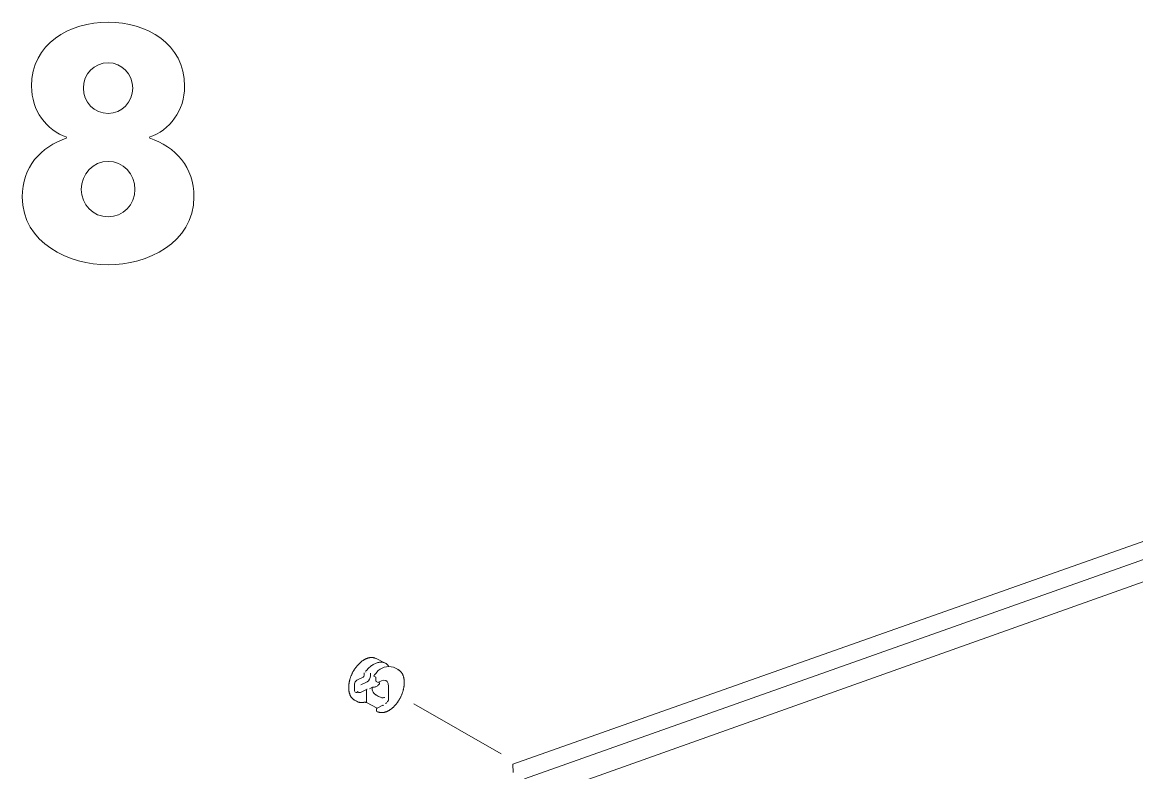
# Model space of a CAD drawing. Header units: metres. Extents: x -11.5 to 7.4, y -3.8 to 5.9.
# Drawn here: x 5.4701 to 5.6079, y 1.0839 to 1.1768 of the extents above; entities that cross this region are included whole.
import ezdxf

# ---------------------------------------------------------------- set-up
doc = ezdxf.new("R2010")
doc.units = ezdxf.units.M
doc.header["$MEASUREMENT"] = 0
doc.layers.add('PDF7_Geometry_Num_Penna__7_Num_Penna__7', color=7, linetype='Continuous', lineweight=18)

msp = doc.modelspace()

# ---------------------------------------------------------------- linework, layer by layer
at = {"layer": 'PDF7_Geometry_Num_Penna__7_Num_Penna__7', "color": 7, "linetype": 'Continuous', "lineweight": 18, "flags": 128}
for points in [[(5.715615076121606, 1.149443854992882), (5.714549961194846, 1.14993034347154), (5.53073716916867, 1.084975532026776), (5.53080228000041, 1.083946043781533)], [(5.532183121035796, 1.083144689148631), (5.715597877033979, 1.148167068437655)], [(5.53528792490477, 1.081388908002927), (5.71878499082232, 1.146708585806684)], [(5.512368052178019, 1.095994250367147), (5.512369280684279, 1.096271892781734)], [(5.513128620403114, 1.096221646875731), (5.513127391896855, 1.095887493173218)], [(5.511456869085544, 1.095372749050597), (5.512232056535121, 1.09575604300348)], [(5.512708716963704, 1.095174836692233), (5.511935986526645, 1.094793999751869)], [(5.513568425643921, 1.095853832101715), (5.513807984364474, 1.095734666994569)], [(5.513815478252656, 1.095525820930498), (5.513814249746396, 1.095261692084761)], [(5.513852087739179, 1.095198301161785), (5.51407936139714, 1.095082821573416)], [(5.514146069287015, 1.095113657080522), (5.514501107595938, 1.095283190944298)], [(5.514271991178589, 1.095000880205925), (5.514206880346849, 1.095117588300552)], [(5.51150060390837, 1.093948173192382), (5.511705764453664, 1.093843750160347)], [(5.511881563699358, 1.093842030251585), (5.512655522642682, 1.094225324204467)], [(5.512635620841282, 1.094133554786902), (5.512629478309986, 1.092622492088037)], [(5.513861670088003, 1.093508490802201), (5.514149140552664, 1.093362298557352)], [(5.514149631955167, 1.093362667109229), (5.514439559432349, 1.093216474864379)], [(5.515382929388817, 1.094643384884487), (5.515375558351263, 1.092954188778031)], [(5.512644588936974, 1.092591902282183), (5.513979975240765, 1.09191745234586)], [(5.514664867480294, 1.09225590582028), (5.513954790862453, 1.091904553030138)], [(5.518507020806062, 1.092443130174189), (5.529290848749667, 1.086262515183956)], [(5.513886854466316, 1.09177912254107), (5.513886854466316, 1.091551848883111)], [(5.513916830019042, 1.091499514516466), (5.514021253051078, 1.091445460241061)]]:
    msp.add_lwpolyline(points, dxfattribs=at)
for points in [[(5.512030335807353, 1.097675461182915, 0.01130221611007814), (5.511940654850429, 1.097604207819879, 0.01013989455466838), (5.511850973893509, 1.097528040431805)], [(5.512398887685125, 1.097919933928503, 0.03355674169935358), (5.51230552120942, 1.097864651146842, 0.02603993024639489), (5.512212154733719, 1.097808139858916, -0.004682648438175258), (5.512120016764278, 1.097744257533432)], [(5.51253770889242, 1.096462679803794, -0.03148079243316623), (5.512902575251415, 1.096850887781714), (5.512994713220859, 1.09693811172612), (5.513085622684041, 1.097019193139229), (5.513181446172263, 1.097096589033561), (5.513278498166743, 1.097169070902857), (5.513374321654961, 1.097237867253373), (5.513470145143183, 1.097296835553817), (5.513568425643921, 1.097354575348001), (5.513665477638401, 1.097404944104631), (5.513763758139142, 1.097449170329963), (5.513859581627363, 1.097489711036518), (5.5139578621281, 1.097522880705518), (5.514053685616322, 1.09755113634948), (5.514149509104543, 1.097572020955887), (5.514242875580244, 1.097586763030998), (5.514335013549687, 1.097597819587331), (5.514427151519131, 1.097601505106108), (5.514515603969796, 1.097597819587331), (5.514602827914201, 1.097589220043517), (5.514687594846089, 1.097574477968405), (5.514772361777977, 1.097552364855739), (5.514852214684828, 1.097526566224295), (5.514929610579159, 1.097494625061554), (5.515005777967232, 1.097455312861259), (5.515078259836526, 1.097411086635926), (5.515145827680785, 1.097360717879297), (5.515212167018785, 1.097305435097632), (5.515273592331747, 1.09724278127841), (5.51533133212593, 1.097177670446671), (5.515385386401338, 1.097106417083634), (5.515398899970188, 1.097087989489746)], [(5.514960691787518, 1.097479514434566), (5.513846436610388, 1.098042170301299, 0.01028780207057211), (5.513726902951364, 1.098095610323576)], [(5.51082517116704, 1.096105430183608, 0.006607375721905017), (5.510774802410412, 1.095987493582721, -0.001158437734429218), (5.510725662160041, 1.095868328475574, 0.006749905588106358), (5.51068020742845, 1.095749163368429)], [(5.511354657364771, 1.096987497677741, 0.01443709090529172), (5.511277261470442, 1.096885531658223, 0.01391487472409341), (5.511204779601146, 1.09677865161367, 0.008298183736993424), (5.511134754744369, 1.096675457087893, 0.002359776055352833), (5.511067186900112, 1.096564891524562)], [(5.516654064815254, 1.096615014579939, 0.04069256454908469), (5.516547799023831, 1.096676931295406), (5.515972858094505, 1.096965630266326)], [(5.516957505861283, 1.096331229634055, 0.01526762185818141), (5.516904680092138, 1.096397568972053, 0.007498908685116446), (5.516844483285436, 1.096458994285017)], [(5.517098784081098, 1.096103955976095, 0.008945161612820716), (5.517055786362027, 1.096183808882946, 0.01733663665160694), (5.517007874617912, 1.096259976271017)], [(5.510456619289268, 1.094786014461183, 0.009053726095615952), (5.510446791239193, 1.094668077860297, 0.01614326682448547), (5.510440759532262, 1.094443494011381)], [(5.51156964596014, 1.093913406465246), (5.511448883794865, 1.093853455359785, -0.6549981887524104), (5.511173698392788, 1.094054930386311), (5.511177383911564, 1.094898914186409)], [(5.51364017040946, 1.09451070620849, 0.04021845848888645), (5.513788819666832, 1.094552475421299, 0.04947826747549014), (5.513944839961754, 1.094631099821891, 0.06025932364809396), (5.514098403244157, 1.094758864472856)], [(5.517313772676466, 1.095221888481962, 0.006354602399942514), (5.51730517313265, 1.095332454045294, 0.01529953740123791), (5.517294116576316, 1.095439334089847, 0.02455081155596351), (5.517278145994952, 1.095543757121884)], [(5.51728674553876, 1.094644490540119, 0.01102252556411311), (5.517300259107614, 1.094762427141006, 0.01358578550787816), (5.517310087157686, 1.094880363741893, 0.006951664152230141), (5.517315001182725, 1.094995843330262)], [(5.510548757258713, 1.093707385965571, -0.008942460827556837), (5.510520501614748, 1.093801980947533, 0.008632828821420748), (5.510495931489563, 1.09390271846079)], [(5.513015352126011, 1.094314636609514), (5.513315107653266, 1.094462057360623, 0.06743420756780699), (5.513354297002939, 1.094181712232264, 0.05637802289784639), (5.513472233603824, 1.093902841311417, 0.05720350061673198), (5.513650367011413, 1.093665739603384)], [(5.516941535279914, 1.093441782912325, 0.02933618901938153), (5.516993132542805, 1.09355849100695, 0.01330592978885432), (5.517039815780658, 1.093678884620356, 0.01592549622411883), (5.517085270512245, 1.093799278233761)], [(5.511038931256149, 1.092971510716287, 0.04330973248455972), (5.511106499100405, 1.092924827478437, 0.04737960424590473), (5.511224190000043, 1.092855785426667), (5.511480947808224, 1.092724335256928)], [(5.511796182514344, 1.092617823764252, 0.01103669823999401), (5.511878492433713, 1.092607995714177, 0.001877046410129819), (5.511963259365599, 1.092600624676622)], [(5.512048026297487, 1.092599396170363, 0.051826469000674), (5.512135250241895, 1.092605538701648, 0.02186496524253971), (5.512222474186297, 1.092612909739217)], [(5.516572983402144, 1.092761190444705, 0.009959194567242004), (5.5166405512464, 1.092869298995519, -0.003704710004749368), (5.51670566207814, 1.092978636052591, -0.003469320398306854), (5.516770772909879, 1.0930928871347)], [(5.514200369263675, 1.09139030031002, 0.03346925609461774), (5.514285136195562, 1.091374329728652, 0.02455703613258865), (5.514368674621192, 1.091363273172323, 0.01036667843792765), (5.514457127071855, 1.091357130641025)], [(5.515493126400273, 1.091662905848946, 0.02125270428220932), (5.515582807357193, 1.091723102655651, 0.0153055402817504), (5.51567371682038, 1.091788213487388)]]:
    msp.add_lwpolyline(points, format="xyb", dxfattribs=at)
msp.add_lwpolyline([(5.512628372654353, 1.094212670589996), (5.512634515185649, 1.094177043908479)], close=True, dxfattribs=at)
at = {"layer": 'PDF7_Geometry_Num_Penna__7_Num_Penna__7', "color": 7, "linetype": 'Continuous', "lineweight": 18}
for centre, radius, start, end in [((5.513107372363686, 1.09733062459456), 0.000817853192689455, 100.446134303034, 107.275920828506), ((5.513175434531908, 1.09742280692841), 0.0007412342248933612, 92.76505506790404, 99.74301042467191), ((5.513271741382402, 1.097196190178868), 0.0009752804062124198, 87.50927147069628, 92.49072853954036), ((5.513190480802349, 1.096819662944328), 0.001386656917790496, 61.78492706102318, 63.78284982698375), ((5.515543863711267, 1.09357232705627), 0.005413859741299376, 135.5705772511677, 136.8671732184656), ((5.516695113398452, 1.093597964785022), 0.003903421179192179, 135.3831017002887, 143.124571171595), ((5.513384584794784, 1.095847408036127), 0.0001738133413899945, 9.244563703483635, 13.37530147931708), ((5.512883527046716, 1.095818240636227), 0.001616895608993474, 322.7679133685706, 326.6096597512253), ((5.515130020695702, 1.095175338534479), 0.002180582980185974, 15.11669467131519, 17.74190823158042), ((5.511455045094472, 1.094210032206194), 0.000998624779962931, 185.8004251031193, 191.7943963207383), ((5.511211068275957, 1.093621598987025), 0.0005710732843224875, 207.018179483506, 215.9903539661111), ((5.513496179237913, 1.093751113968997), 0.000743809384937677, 96.71452066500298, 98.81581142595631), ((5.513652690082418, 1.093355786623527), 0.001149697378174608, 93.50360092661727, 96.88525689096124), ((5.521508194723429, 1.090964551229886), 0.00518653271497449, 152.9574655875535, 154.3959378769393), ((5.518733869949617, 1.093850061840429), 0.001569530495713067, 163.9762018075474, 168.5022279708902), ((5.51464581918235, 1.09353813533975), 0.0003687660273756777, 267.6907894058072, 296.0503478364517), ((5.514714674755995, 1.093298762360547), 0.001778177388544577, 309.7043754856276, 313.4624481290251), ((5.515055633013629, 1.0932254634343), 0.001486353070692559, 315.1072051775013, 319.8008581707784), ((5.513340683571526, 1.094846528635154), 0.003843712398016841, 323.3769949903473, 325.2930019372621), ((5.514522762577386, 1.09275934896927), 0.001402306995366587, 278.3402875531727, 282.2694053832046), ((5.51672241743179, 1.085337933055476), 0.006335563589107807, 105.7048212698478, 106.5838562904926), ((5.514864710988245, 1.092445671302777), 0.0009932495273101694, 296.5614899257873, 302.5941874386358)]:
    msp.add_arc(centre, radius, start, end, dxfattribs=at)
for points in [[(5.47120400154718, 1.168833614983709), (5.47120400154718, 1.174138305011104), (5.475921465582662, 1.176756251849543), (5.480677013312182, 1.176756251849543)], [(5.480677013312176, 1.176756251849544), (5.485430104029175, 1.176756251849544), (5.490147568064651, 1.174138305011104), (5.490147568064651, 1.168833614983708)], [(5.480677013312176, 1.171743946311847), (5.478980446168167, 1.171743946311847), (5.477618032726669, 1.170343449176312), (5.477618032726669, 1.168610026844526)], [(5.483735993897682, 1.168610026844528), (5.483735993897682, 1.170343449176314), (5.482371123443667, 1.171743946311846), (5.480677013312173, 1.171743946311846)], [(5.475589768892668, 1.162530149367551), (5.47304676093604, 1.163376590180168), (5.471204001547183, 1.165883971455275), (5.471204001547183, 1.168833614983708)], [(5.477618032726669, 1.168610026844528), (5.477618032726669, 1.16687906152526), (5.478980446168165, 1.165478564389727), (5.480677013312182, 1.165478564389727)], [(5.480677013312176, 1.165478564389725), (5.482371123443669, 1.165478564389725), (5.483735993897686, 1.166879061525259), (5.483735993897686, 1.168610026844525)], [(5.490147568064652, 1.168833614983709), (5.490147568064652, 1.165883971455275), (5.488304808675789, 1.163376590180168), (5.485763029225424, 1.16253014936755)], [(5.470061490726088, 1.155159111812115), (5.470061490726088, 1.158809003908315), (5.472274030498978, 1.161350783358681), (5.475589768892668, 1.162453981979478)], [(5.485763029225428, 1.162453981979478), (5.489079996125374, 1.161350783358682), (5.491291307392001, 1.158809003908316), (5.491291307392001, 1.155159111812117)], [(5.480677013312176, 1.1595448791576), (5.478834253923316, 1.1595448791576), (5.477358817905968, 1.15799696127096), (5.477358817905968, 1.156080491506547)], [(5.483992751705864, 1.156080491506545), (5.483992751705864, 1.15799696127096), (5.482519772701034, 1.159544879157597), (5.480677013312176, 1.159544879157597)], [(5.477358817905969, 1.156080491506545), (5.477358817905969, 1.154202105436168), (5.478834253923313, 1.152691042737301), (5.480677013312174, 1.152691042737301)], [(5.480677013312176, 1.152691042737302), (5.482519772701036, 1.152691042737302), (5.48399275170586, 1.154202105436168), (5.48399275170586, 1.156080491506547)], [(5.480677013312176, 1.146756128998918), (5.475885838901141, 1.146756128998918), (5.470061490726086, 1.149409702518875), (5.470061490726086, 1.155159111812118)], [(5.491291307392004, 1.155159111812115), (5.491291307392004, 1.149409702518874), (5.48546695921695, 1.14675612899892), (5.480677013312182, 1.14675612899892)], [(5.511763749949097, 1.097445730512437), (5.511803747215087, 1.097445730512437), (5.511638654030294, 1.097362192086808), (5.511677754510956, 1.097362192086808)], [(5.511850973893507, 1.097528040431806), (5.511890971159501, 1.097528040431806), (5.511722912508798, 1.097445730512437), (5.511763749949093, 1.097445730512437)], [(5.512120016764278, 1.097744257533432), (5.512157621900741, 1.097744257533432), (5.511991956044906, 1.097675461182914), (5.512030335807358, 1.097675461182914)], [(5.512492254160829, 1.097967845672613), (5.512526936352518, 1.097967845672613), (5.512364270828872, 1.097919933928504), (5.51239888768513, 1.097919933928504)], [(5.512586849142789, 1.098012071897946), (5.512621531334472, 1.098012071897946), (5.512458186638955, 1.097967845672613), (5.51249225416083, 1.097967845672613)], [(5.512678987112233, 1.098050155591983), (5.512711629334983, 1.098050155591983), (5.512553294950637, 1.098012071897948), (5.51258684914279, 1.098012071897948)], [(5.512772353587936, 1.098085782273501), (5.512806575812296, 1.098085782273501), (5.512644304920546, 1.098050155591981), (5.512678987112236, 1.098050155591981)], [(5.51286449155738, 1.098111580904945), (5.512894883123795, 1.098111580904945), (5.512740768789964, 1.098085782273498), (5.512772353587935, 1.098085782273498)], [(5.513049996002522, 1.098153350117759), (5.513081889880017, 1.098153350117759), (5.512929885278904, 1.098134922523871), (5.512959086539332, 1.098134922523871)], [(5.513229357916371, 1.098170549205387), (5.513260168696602, 1.098170549205387), (5.51310996335712, 1.09816317816783), (5.513139676959444, 1.09816317816783)], [(5.513401348792664, 1.09816686368661), (5.513430935141284, 1.09816686368661), (5.513282160069135, 1.098170549205386), (5.513314124848264, 1.098170549205386)], [(5.513486115724552, 1.098155807130277), (5.51351383208909, 1.098155807130277), (5.513372986523249, 1.098166863686609), (5.513401348792665, 1.098166863686609)], [(5.513568425643921, 1.098139836548908), (5.513596439896848, 1.098139836548908), (5.513458977134261, 1.098155807130276), (5.513486115724556, 1.098155807130276)], [(5.513649507057034, 1.098121408955019), (5.513677223421573, 1.098121408955019), (5.513540955408844, 1.098139836548908), (5.513568425643913, 1.098139836548908)], [(5.513726902951364, 1.098095610323575), (5.513754097096654, 1.098095610323575), (5.513622312911725, 1.098121408955023), (5.513649507057026, 1.098121408955023)], [(5.510882910961225, 1.096224595290754), (5.510927426305511, 1.096224595290754), (5.510781754288882, 1.096105430183606), (5.510825171167038, 1.096105430183606)], [(5.51093942224915, 1.096338846372862), (5.510981729978565, 1.096338846372862), (5.510842240167269, 1.096224595290757), (5.510882910961226, 1.096224595290757)], [(5.51100084756211, 1.096453097454971), (5.511044281817443, 1.096453097454971), (5.510897061044599, 1.096338846372864), (5.510939422249147, 1.096338846372864)], [(5.511067186900112, 1.096564891524562), (5.511112291654229, 1.096564891524562), (5.510956809425183, 1.096453097454969), (5.511000847562108, 1.096453097454969)], [(5.511432053259103, 1.097085778178481), (5.511474698531913, 1.097085778178481), (5.511314359363233, 1.096987497677743), (5.511354657364778, 1.096987497677743)], [(5.511511906165953, 1.097181601666701), (5.51155455143876, 1.097181601666701), (5.51139021184361, 1.097085778178478), (5.511432053259099, 1.097085778178478)], [(5.511592987579066, 1.097273739636143), (5.511632984845059, 1.097273739636143), (5.511470847582654, 1.097181601666697), (5.511511906165946, 1.097181601666697)], [(5.51255761069382, 1.096378158573158), (5.512561296212597, 1.096378158573158), (5.512562325359738, 1.09638184409194), (5.51256621023764, 1.09638184409194)], [(5.515972612393252, 1.096965998818204), (5.51526990681297, 1.097221528120127), (5.514355898156097, 1.096942657199279), (5.513916092915291, 1.096339460625996)], [(5.516584039958476, 1.096656783792754), (5.516599035788452, 1.096656783792754), (5.516525649100084, 1.096678896905423), (5.516541042239397, 1.096678896905423)], [(5.516547799023831, 1.096676931295406), (5.516549536394043, 1.096676931295406), (5.516540427986268, 1.096679388307925), (5.516541656492532, 1.096679388307925)], [(5.516720404153251, 1.096568331342088), (5.516746695335311, 1.096568331342088), (5.516625782477245, 1.09661501457994), (5.516654064815253, 1.09661501457994)], [(5.516784286478734, 1.096516734079201), (5.516810404880068, 1.096516734079201), (5.516692121815227, 1.096568331342089), (5.516720404153243, 1.096568331342089)], [(5.516844483285437, 1.096458994285016), (5.516869690126408, 1.096458994285016), (5.516755606711337, 1.096516734079204), (5.516784286478731, 1.096516734079204)], [(5.517007874617914, 1.096259976271019), (5.517036156955925, 1.096259976271019), (5.516927766873556, 1.096331229634054), (5.51695750586128, 1.096331229634054)], [(5.517139324787655, 1.096020417550467), (5.517169012982874, 1.096020417550467), (5.517067997802485, 1.096103955976094), (5.517098784081098, 1.096103955976094)], [(5.510471361364381, 1.09490517956833), (5.510512198804679, 1.09490517956833), (5.510416830097489, 1.094786014461184), (5.510456619289275, 1.094786014461184)], [(5.510489788958267, 1.095023116169217), (5.510530994310862, 1.095023116169217), (5.5104315721726, 1.094905179568329), (5.510471361364385, 1.094905179568329)], [(5.510510673564674, 1.095144738288882), (5.510551878917272, 1.095144738288882), (5.510448583605676, 1.095023116169216), (5.510489788958275, 1.095023116169216)], [(5.510536472196119, 1.095266360408546), (5.510578886808386, 1.095266360408546), (5.510469230820528, 1.09514473828888), (5.510510673564667, 1.09514473828888)], [(5.510568413358859, 1.095385525515693), (5.510609600393897, 1.095385525515693), (5.510496815983627, 1.09526636040855), (5.510536472196119, 1.09526636040855)], [(5.510601583027858, 1.095507147635357), (5.510642770062891, 1.095507147635357), (5.510525768086058, 1.095385525515694), (5.510568413358865, 1.095385525515694)], [(5.510638438215636, 1.095627541248763), (5.510680459595027, 1.095627541248763), (5.510560395992822, 1.095507147635357), (5.510601583027856, 1.095507147635357)], [(5.51068020742845, 1.095749163368429), (5.51072410826765, 1.095749163368429), (5.510595704558742, 1.095627541248762), (5.510638438215634, 1.095627541248762)], [(5.511456869085544, 1.095372749050597), (5.51129716327184, 1.095290439131228), (5.511174312645915, 1.09507913605464), (5.511176769658429, 1.094899774140792)], [(5.512231933684497, 1.095756657256608), (5.512319881348472, 1.095756657256608), (5.512370754891787, 1.095902849501457), (5.512368297879267, 1.095993758964641)], [(5.512708716963704, 1.095174836692233), (5.512949504190519, 1.095300144330676), (5.513136237141921, 1.095617098945562), (5.513127637598106, 1.095887370322593)], [(5.513556140581331, 1.095891301542621), (5.513563511618885, 1.095891301542621), (5.513551981885174, 1.095912186149031), (5.51355859759385, 1.095912186149031)], [(5.513561054606367, 1.095861817392399), (5.513567197137665, 1.095861817392399), (5.51355245506255, 1.095875330961252), (5.513556140581329, 1.095875330961252)], [(5.513558597593848, 1.095912186149029), (5.513565213302519, 1.095912186149029), (5.513561054606367, 1.095929385236659), (5.513567197137666, 1.095929385236659)], [(5.513568425643921, 1.095856903367364), (5.513570163014134, 1.095856903367364), (5.513558597593843, 1.095861817392401), (5.513561054606362, 1.095861817392401)], [(5.513567197137663, 1.095929385236658), (5.513571626579973, 1.095929385236658), (5.513567045901633, 1.095940441792994), (5.513572111162703, 1.095940441792994)], [(5.513800490476292, 1.09564633739453), (5.513807106184966, 1.09564633739453), (5.513789332245674, 1.095625452788122), (5.513796804957515, 1.095625452788122)], [(5.513796804957513, 1.095625452788123), (5.51380417599507, 1.095625452788123), (5.513793327115398, 1.095604568181719), (5.513800490476295, 1.095604568181719)], [(5.513806510156964, 1.095665747793425), (5.513812004203977, 1.095665747793425), (5.513794103448271, 1.095648548705795), (5.51380036762566, 1.095648548705795)], [(5.51381019567574, 1.09569031791861), (5.513817566713295, 1.09569031791861), (5.513797823305895, 1.09566574779342), (5.513806510156965, 1.09566574779342)], [(5.513800490476292, 1.095604568181716), (5.513805404501331, 1.095604568181716), (5.513800291117171, 1.095592283119124), (5.51380417599507, 1.095592283119124)], [(5.513801718982551, 1.095648794407047), (5.51380294748881, 1.095648794407047), (5.513800490476289, 1.095647565900789), (5.513800490476291, 1.095647565900789)], [(5.513804053144442, 1.09559056321036), (5.513811525856286, 1.09559056321036), (5.513800839650807, 1.095568450097691), (5.513810195675739, 1.095568450097691)], [(5.513812652688259, 1.095708745512499), (5.513816537566155, 1.095708745512499), (5.513803931498341, 1.095690317918608), (5.513810195675732, 1.095690317918608)], [(5.51381019567574, 1.095568450097693), (5.513815260936807, 1.095568450097693), (5.513805281650706, 1.095546336985029), (5.51381265268826, 1.095546336985029)], [(5.513812652688259, 1.095546336985027), (5.513820893758779, 1.095546336985027), (5.513807636988933, 1.095525452378619), (5.513815109700777, 1.095525452378619)], [(5.51381019567574, 1.09572103057509), (5.513813670416164, 1.09572103057509), (5.513807738663219, 1.095708745512496), (5.513812652688259, 1.095708745512496)], [(5.513808967169481, 1.095730858625164), (5.513811714192987, 1.095730858625164), (5.513811424181997, 1.095725944600125), (5.513811424181998, 1.095725944600125)], [(5.513814249746396, 1.095255058150961), (5.513821620783951, 1.095255058150961), (5.513809248414105, 1.095234173544553), (5.513817935265171, 1.095234173544553)], [(5.513817935265173, 1.095234173544554), (5.513822364707484, 1.095234173544554), (5.513818765053191, 1.095218202963182), (5.513826534808991, 1.095218202963182)], [(5.513826534808988, 1.095218202963185), (5.513834401087195, 1.095218202963185), (5.513833905846539, 1.095205917900589), (5.513840048377833, 1.095205917900589)], [(5.513840048377839, 1.095205917900591), (5.513845260488478, 1.095205917900591), (5.513847268179362, 1.09519854686304), (5.513852333440428, 1.09519854686304)], [(5.514098403244159, 1.094758864472856), (5.514134029925676, 1.094758864472856), (5.514134753660404, 1.094839945885965), (5.514170885113447, 1.094839945885965)], [(5.514233538932674, 1.09492839833663), (5.514245638316128, 1.09492839833663), (5.514238868311022, 1.094964025018144), (5.514253195032818, 1.094964025018144)], [(5.514253195032822, 1.094964025018148), (5.514266483359751, 1.094964025018148), (5.514256778529099, 1.095000880205927), (5.514271622626708, 1.095000880205927)], [(5.515342757234142, 1.094946334528013), (5.515243248227145, 1.09532594296212), (5.514869782324338, 1.095473363713229), (5.514501230446567, 1.095282945243046)], [(5.515382929388817, 1.094643384884487), (5.515386614907595, 1.09473429434767), (5.515265855601644, 1.094950511449296), (5.515342388682263, 1.094950511449296)], [(5.517174951469169, 1.095931965099803), (5.517205293335519, 1.095931965099803), (5.517105770595496, 1.096020417550468), (5.517139324787652, 1.096020417550468)], [(5.517206892631911, 1.09583982713036), (5.517239139458674, 1.09583982713036), (5.517143010306425, 1.095931965099802), (5.517174951469167, 1.095931965099802)], [(5.5172584898948, 1.095645723141399), (5.517292468699022, 1.095645723141399), (5.517199373633609, 1.09574400364214), (5.517235148275876, 1.09574400364214)], [(5.517278145994949, 1.095543757121882), (5.517310299080742, 1.095543757121882), (5.51722303306733, 1.095645723141397), (5.517258489894808, 1.095645723141397)], [(5.517317458195242, 1.095110094412371), (5.517355621065446, 1.095110094412371), (5.517276897019274, 1.09522188848196), (5.517313772676469, 1.09522188848196)], [(5.517315001182725, 1.094995843330262), (5.517354332573747, 1.094995843330262), (5.517280582538053, 1.095110094412371), (5.517317458195249, 1.095110094412371)], [(5.510440648707901, 1.094439575696078), (5.510477524365096, 1.094439575696078), (5.510407458569476, 1.094326553120226), (5.510444334226672, 1.094326553120226)], [(5.510444334226674, 1.094326553120228), (5.510481209883872, 1.094326553120228), (5.510413437752664, 1.094217216063155), (5.510450476757978, 1.094217216063155)], [(5.510450476757972, 1.094217216063156), (5.510487413755368, 1.094217216063156), (5.510424494308987, 1.094109107512342), (5.510461533314301, 1.094109107512342)], [(5.510477503895677, 1.094005912986566), (5.51051365622792, 1.094005912986566), (5.510461184085305, 1.09390271846079), (5.510495931489572, 1.09390271846079)], [(5.510548757258713, 1.093707385965571), (5.51058217624202, 1.093707385965571), (5.510548056198695, 1.093615247996129), (5.510580698421445, 1.093615247996129)], [(5.510580698421451, 1.093615247996127), (5.510614252613606, 1.093615247996127), (5.510585983236618, 1.093526795545464), (5.510616325102968, 1.093526795545464)], [(5.510616325102971, 1.093526795545464), (5.510649879295127, 1.093526795545464), (5.510625544922584, 1.093442028613576), (5.510656865809531, 1.093442028613576)], [(5.510656865809525, 1.093442028613575), (5.510689322563597, 1.093442028613575), (5.510671978674768, 1.093362175706726), (5.51070232054112, 1.093362175706726)], [(5.510749003778969, 1.093286008318652), (5.510780009875137, 1.093286008318652), (5.510770378746788, 1.093212297943095), (5.510799372535593, 1.093212297943095)], [(5.511706378706792, 1.093843135907218), (5.511762461060338, 1.093843135907218), (5.511827639069228, 1.093841907400956), (5.511882055101866, 1.093841907400956)], [(5.512655399792056, 1.094225938457597), (5.512659085310833, 1.094225938457597), (5.51266341931389, 1.094230852482635), (5.512668913360896, 1.094230852482635)], [(5.512668913360907, 1.094230852482634), (5.512675529069578, 1.094230852482634), (5.512682028211517, 1.094239452026451), (5.512689797967316, 1.094239452026451)], [(5.512689797967315, 1.094239452026449), (5.512696062144703, 1.094239452026449), (5.512700854523647, 1.094244366051486), (5.512706997054942, 1.094244366051486)], [(5.512706997054943, 1.094244366051485), (5.512712062316012, 1.094244366051485), (5.51271805361127, 1.094245594557742), (5.512720510623791, 1.094245594557742)], [(5.512720510623796, 1.094245594557744), (5.512725575884862, 1.094245594557744), (5.51272665315509, 1.094245594557745), (5.512730338673866, 1.094245594557745)], [(5.512738938217684, 1.094245594557744), (5.512740675587896, 1.094245594557744), (5.512741105219215, 1.094241909038971), (5.512743852242716, 1.094241909038971)], [(5.513314616250764, 1.094461565958118), (5.513321231959435, 1.094461565958118), (5.513325596323064, 1.09447262251445), (5.51333550085717, 1.09447262251445)], [(5.513335500857171, 1.094472622514451), (5.513343270612967, 1.094472622514451), (5.5133497697549, 1.094478765045747), (5.513356385463572, 1.094478765045747)], [(5.513356385463577, 1.094478765045748), (5.513365329124142, 1.094478765045748), (5.513373240434452, 1.0944861360833), (5.51338218409502, 1.0944861360833)], [(5.513409211232725, 1.094489821602081), (5.513420537500802, 1.094489821602081), (5.513432552851651, 1.094492278614595), (5.513444837914238, 1.094492278614595)], [(5.513444837914243, 1.0944922786146), (5.51346830849337, 1.0944922786146), (5.513491521152094, 1.094497192639636), (5.513514862771014, 1.094497192639636)], [(5.513861670088003, 1.093508490802201), (5.513942434447797, 1.093508490802201), (5.513557413645817, 1.093665739603385), (5.513650367011417, 1.093665739603385)], [(5.513582430615278, 1.094503335170933), (5.513602691659552, 1.094503335170933), (5.513622927502432, 1.094510706208485), (5.513640170409466, 1.094510706208485)], [(5.516888709510768, 1.093322617805178), (5.516932126388922, 1.093322617805178), (5.516896816977079, 1.093441782912322), (5.516941535279911, 1.093441782912322)], [(5.517085270512247, 1.093799278233764), (5.517128004169134, 1.093799278233764), (5.517081849055655, 1.093920900353426), (5.517124582712546, 1.093920900353426)], [(5.517124582712544, 1.093920900353427), (5.51716542015284, 1.093920900353427), (5.517119416520931, 1.094042522473091), (5.517161437900321, 1.094042522473091)], [(5.51716143790032, 1.094042522473091), (5.517202624935355, 1.094042522473091), (5.517153474871034, 1.094162916086496), (5.517195836075586, 1.094162916086496)], [(5.517225320225798, 1.094283309699904), (5.517266323635152, 1.094283309699904), (5.517207456492123, 1.094404931819571), (5.517248661844723, 1.094404931819571)], [(5.517248661844725, 1.094404931819568), (5.517289867197323, 1.094404931819568), (5.517229569604792, 1.094526553939234), (5.517270774957388, 1.094526553939234)], [(5.517270774957391, 1.094526553939232), (5.517309174376573, 1.094526553939232), (5.517248483928761, 1.09464449054012), (5.517286745538767, 1.09464449054012)], [(5.510799372535596, 1.093212297943097), (5.51082936419555, 1.093212297943097), (5.510825368361099, 1.093144730098844), (5.510855883823527, 1.093144730098844)], [(5.51085588382352, 1.093144730098841), (5.510884563590916, 1.093144730098841), (5.510883207231718, 1.093082076279615), (5.510913623617708, 1.093082076279615)], [(5.510913623617705, 1.093082076279618), (5.510940566863417, 1.093082076279618), (5.510945462582045, 1.093024336485436), (5.510975048930663, 1.093024336485436)], [(5.510975048930668, 1.093024336485435), (5.511002901093984, 1.093024336485435), (5.511011876212255, 1.092971510716288), (5.511038931256151, 1.092971510716288)], [(5.511360922746695, 1.092795220068086), (5.511436353431177, 1.092795220068086), (5.51154558605565, 1.092666226910869), (5.511621366073649, 1.092666226910869)], [(5.511625420144307, 1.092663278495844), (5.511630334169342, 1.092663278495844), (5.511633868452089, 1.092659592977065), (5.511638933713164, 1.092659592977065)], [(5.51163893371316, 1.092659592977067), (5.511663411526967, 1.092659592977067), (5.511687384736691, 1.092637479864399), (5.511715101101227, 1.092637479864399)], [(5.511715101101235, 1.092637479864399), (5.511742571336299, 1.092637479864399), (5.511768466149801, 1.092617823764251), (5.51179618251434, 1.092617823764251)], [(5.511963259365599, 1.092600624676622), (5.511990286503303, 1.092600624676622), (5.512018516564487, 1.092599396170361), (5.512048026297493, 1.092599396170361)], [(5.512222474186299, 1.092612909739216), (5.512252187788621, 1.092612909739216), (5.512280753259912, 1.092626423308064), (5.512308469624453, 1.092626423308064)], [(5.512308469624445, 1.092626423308066), (5.512314733801834, 1.092626423308066), (5.512316967493971, 1.092631337333104), (5.512324440205814, 1.092631337333104)], [(5.512324317355189, 1.0926308459306), (5.51234169105732, 1.0926308459306), (5.512336602417784, 1.092666472612116), (5.512353801505411, 1.092666472612116)], [(5.512324317355189, 1.0926308459306), (5.512329382616255, 1.0926308459306), (5.512336480771689, 1.092633302943118), (5.512342744949076, 1.092633302943118)], [(5.512342744949079, 1.092633302943118), (5.512350115986632, 1.092633302943118), (5.512358647489458, 1.092635759955635), (5.512369772086779, 1.092635759955635)], [(5.512369772086782, 1.092635759955638), (5.51237845893785, 1.092635759955638), (5.512386894690376, 1.092636988461897), (5.512396799224478, 1.092636988461897)], [(5.512396799224485, 1.092636988461897), (5.512409145559586, 1.092636988461897), (5.512421369349669, 1.092636988461896), (5.512429968893483, 1.092636988461896)], [(5.512429968893485, 1.092636988461897), (5.51244231522859, 1.092636988461897), (5.512455767524932, 1.092635759955636), (5.512465595575007, 1.092635759955636)], [(5.512465595575003, 1.092635759955638), (5.512477880637596, 1.092635759955638), (5.512487487138992, 1.092632074436859), (5.512501222256522, 1.092632074436859)], [(5.512501222256521, 1.092632074436859), (5.51251112679063, 1.092632074436859), (5.512524495834461, 1.092627160411821), (5.512535620431783, 1.092627160411821)], [(5.51253562043178, 1.092627160411823), (5.512548446413675, 1.092627160411823), (5.512557665503456, 1.092619789374267), (5.512568790100779, 1.092619789374267)], [(5.512568790100778, 1.092619789374267), (5.512580444734478, 1.092619789374267), (5.512589372235125, 1.092609961324192), (5.512599502757259, 1.092609961324192)], [(5.512599502757258, 1.092609961324193), (5.512608858782187, 1.092609961324193), (5.512617060318185, 1.092600133274116), (5.512625301388706, 1.092600133274116)], [(5.512625301388702, 1.09260013327412), (5.512631917097376, 1.09260013327412), (5.512639892227778, 1.092591533730305), (5.512644957488848, 1.092591533730305)], [(5.51262960116061, 1.092621877834907), (5.512640725757931, 1.092621877834907), (5.512632243852263, 1.092592393684686), (5.512644343235719, 1.092592393684686)], [(5.513953439505569, 1.091905044432642), (5.513961680576092, 1.091905044432642), (5.51392295995854, 1.091890302357533), (5.513932554899157, 1.091890302357533)], [(5.514439313731097, 1.093216352013755), (5.514510291205169, 1.093216352013755), (5.514567031149273, 1.093169668775904), (5.514630960707531, 1.093169668775904)], [(5.514751231470319, 1.092250008990236), (5.514778508735966, 1.092250008990236), (5.514637194855407, 1.092256151521533), (5.514665236032175, 1.092256151521533)], [(5.514670764310338, 1.092258117131547), (5.514673221322862, 1.092258117131547), (5.514662164766523, 1.092255660119028), (5.51466462177904, 1.092255660119028)], [(5.514678135347893, 1.092264259662844), (5.514679872718109, 1.092264259662844), (5.514667289569921, 1.092258117131545), (5.514670764310345, 1.092258117131545)], [(5.514813025335156, 1.093206155411803), (5.51481964104383, 1.093206155411803), (5.514826746580665, 1.093214754955619), (5.514833909941562, 1.093214754955619)], [(5.514860445676765, 1.093227777121964), (5.51487094203885, 1.093227777121964), (5.514824742511209, 1.093214263553115), (5.514834647045315, 1.093214263553115)], [(5.514833909941563, 1.093214754955617), (5.514844898035594, 1.093214754955617), (5.514852696008749, 1.093229497030727), (5.514860937079265, 1.093229497030727)], [(5.514878873270652, 1.093241290690816), (5.514884367317666, 1.093241290690816), (5.514851758825705, 1.093227777121964), (5.51486044567677, 1.093227777121964)], [(5.514888701320727, 1.093248661728372), (5.514891448344234, 1.093248661728372), (5.51487273073935, 1.093241290690818), (5.514878873270649, 1.093241290690818)], [(5.515136368182588, 1.092619420822388), (5.515197374373531, 1.092619420822388), (5.514972976850109, 1.092454800983651), (5.515036859175589, 1.092454800983651)], [(5.515192756619889, 1.092645219453833), (5.515245022306608, 1.092645219453833), (5.515264075827265, 1.092793868711204), (5.515332806333438, 1.092793868711204)], [(5.515334403391579, 1.092791043146804), (5.515386669078301, 1.092791043146804), (5.515331878181293, 1.092954434479283), (5.515376172604394, 1.092954434479283)], [(5.515762169271046, 1.091857009837906), (5.515800745150067, 1.091857009837906), (5.515811444119707, 1.091930720213459), (5.515850621721707, 1.091930720213459)], [(5.515937845666118, 1.092008116107792), (5.515978756953561, 1.092008116107792), (5.515984158323073, 1.092089197520905), (5.516025069610524, 1.092089197520905)], [(5.516025069610523, 1.092089197520902), (5.516063291755212, 1.092089197520902), (5.516067770595852, 1.092176421465311), (5.516108608036149, 1.092176421465311)], [(5.516190917955521, 1.092266102422231), (5.516230095557522, 1.092266102422231), (5.516230157953146, 1.092358240391675), (5.516271999368629, 1.092358240391675)], [(5.51627199936863, 1.092358240391675), (5.516313057951916, 1.092358240391675), (5.516309097261409, 1.092454063879895), (5.516349395262957, 1.092454063879895)], [(5.516349395262962, 1.092454063879896), (5.516390453846252, 1.092454063879896), (5.51638526464949, 1.092553572886893), (5.516425562651036, 1.092553572886893)], [(5.51650050153285, 1.092657995918929), (5.516541060848863, 1.092657995918929), (5.516529985683068, 1.092761190444704), (5.516572983402139, 1.092761190444704)], [(5.516770772909881, 1.093092887134699), (5.516813134114431, 1.093092887134699), (5.516789200503769, 1.093205909710551), (5.516830969716585, 1.093205909710551)], [(5.513893242698865, 1.091825191525791), (5.513901012454663, 1.091825191525791), (5.513878500623756, 1.091798164388091), (5.513888328673828, 1.091798164388091)], [(5.513888328673829, 1.091798164388088), (5.51389580138567, 1.091798164388088), (5.513879627455724, 1.091778508287941), (5.513887100167564, 1.091778508287941)], [(5.51390307074894, 1.091849761650976), (5.513910234109839, 1.091849761650976), (5.513883112176719, 1.091825191525789), (5.513893242698857, 1.091825191525789)], [(5.513886240213186, 1.091551726032485), (5.51390726885307, 1.091551726032485), (5.51389868981116, 1.091500128769598), (5.513916952869667, 1.091500128769598)], [(5.513886240213186, 1.091551726032485), (5.513897364810511, 1.091551726032485), (5.513893267133987, 1.091529612919817), (5.513902210794557, 1.091529612919817)], [(5.513916584317791, 1.091871874763641), (5.513925443202408, 1.091871874763641), (5.513895300993145, 1.091849761650974), (5.513903070748941, 1.091849761650974)], [(5.513902456495808, 1.091530104322322), (5.513913513052143, 1.091530104322322), (5.513906210476895, 1.091499391665841), (5.513917198570916, 1.091499391665841)], [(5.51393255489916, 1.091890302357531), (5.51394141378378, 1.091890302357531), (5.513909420956891, 1.09187187476364), (5.513916584317794, 1.09187187476364)], [(5.514029606893642, 1.091443126079167), (5.51403467215471, 1.091443126079167), (5.514035276247562, 1.091438212054133), (5.514041891956235, 1.091438212054133)], [(5.514041891956234, 1.091438212054131), (5.514067218261575, 1.091438212054131), (5.514092407380518, 1.091412413422684), (5.514118059344311, 1.091412413422684)], [(5.514118059344307, 1.091412413422687), (5.514148772000785, 1.091412413422687), (5.514173538281971, 1.091390300310022), (5.514200369263677, 1.091390300310022)], [(5.514457127071855, 1.091357130641021), (5.514486611222076, 1.091357130641021), (5.5145159931739, 1.091357130641019), (5.514545579522518, 1.091357130641019)], [(5.514545579522521, 1.091357130641021), (5.514575089255522, 1.091357130641021), (5.514604343699995, 1.091362044666058), (5.514637717491964, 1.091362044666058)], [(5.514637717491965, 1.091362044666058), (5.514667303840585, 1.091362044666058), (5.514696583594006, 1.091371872716129), (5.514726169942631, 1.091371872716129)], [(5.51482076492459, 1.091389071803761), (5.51485208581153, 1.091389071803761), (5.514880397772673, 1.091409956410169), (5.514914131400294, 1.091409956410169)], [(5.515007497875994, 1.091436983547871), (5.515040576419358, 1.091436983547871), (5.515069178275876, 1.09147015321687), (5.515104549870478, 1.09147015321687)], [(5.515104549870475, 1.09147015321687), (5.515136038956716, 1.09147015321687), (5.51516273728059, 1.091507008404649), (5.515197916346179, 1.091507008404649)], [(5.515197916346176, 1.091507008404648), (5.515230994889538, 1.091507008404648), (5.515255832091258, 1.091546320604942), (5.515290054315616, 1.091546320604942)], [(5.515290054315621, 1.091546320604943), (5.515292801339129, 1.091546320604943), (5.515294678329671, 1.091551234629984), (5.515297425353177, 1.091551234629984)], [(5.515297793905054, 1.091552340285614), (5.515303006015693, 1.091552340285614), (5.515304965583491, 1.091557254310654), (5.515308850461397, 1.091557254310654)], [(5.515399759924572, 1.091608851573539), (5.515434938990157, 1.091608851573539), (5.515455621731887, 1.091662905848948), (5.515493126400266, 1.091662905848948)], [(5.51567371682038, 1.091788213487388), (5.515711321956846, 1.091788213487388), (5.515724564134583, 1.091857009837905), (5.515762169271043, 1.091857009837905)]]:
    msp.add_open_spline(points, degree=3, dxfattribs=at)

doc.saveas('drawing.dxf')
